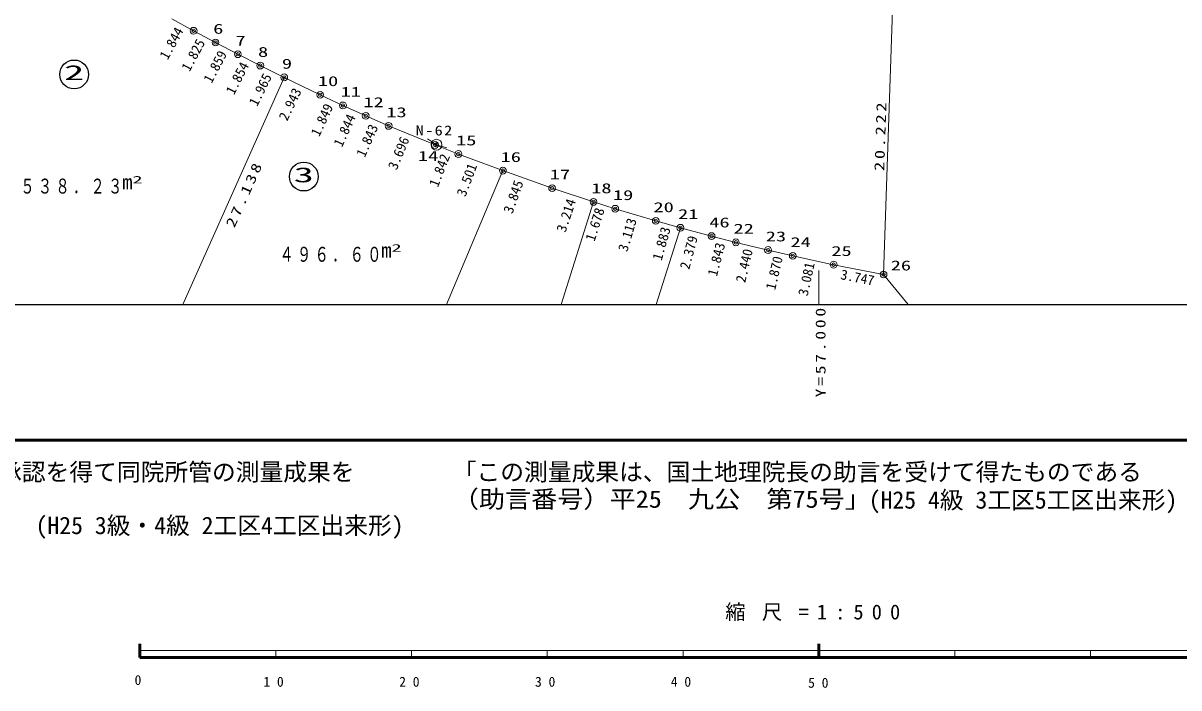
# Model space of a CAD drawing. Units: millimetres, scale not verified. Extents: x 56786042 to 57254500, y 25771750 to 26117216.
# Drawn here: x 56941402 to 57026509, y 25771750 to 25820716 of the extents above; entities that cross this region are included whole.
import ezdxf
from ezdxf.enums import TextEntityAlignment as Align

# ---------------------------------------------------------------- set-up
doc = ezdxf.new("R2010")
doc.units = ezdxf.units.MM
doc.header["$LTSCALE"] = 500
doc.header["$PDMODE"] = 32
doc.header["$PDSIZE"] = 250
doc.layers.add('レイヤ1', color=7, linetype='Continuous', lineweight=13)
doc.layers.add('基準点', color=7, linetype='Continuous', lineweight=13)
doc.styles.add('ＭＳ ゴシック', font='')
doc.styles.add('ＭＳ 明朝', font='')
doc.styles.get('ＭＳ ゴシック').set_extended_font_data('MS Gothic')
doc.styles.get('ＭＳ 明朝').set_extended_font_data('MS Mincho')

msp = doc.modelspace()

# ---------------------------------------------------------------- linework, layer by layer
at = {"layer": 'レイヤ1'}
for p, q in [((57004765, 25802202), (57005439, 25822413)), ((56953959, 25820153), (56952342, 25821039)), ((56955567, 25819290), (56953959, 25820153)), ((56957213, 25818425), (56955567, 25819290)), ((56958867, 25817588), (56957213, 25818425)), ((56960629, 25816718), (56958867, 25817588)), ((56953159.9, 25800000), (56960629, 25816718)), ((56963278, 25815436), (56960629, 25816718)), ((56964954, 25814655), (56963278, 25815436)), ((56966630, 25813886), (56964954, 25814655)), ((56968317, 25813145), (56966630, 25813886)), ((56971735, 25811739), (56968317, 25813145)), ((56973452, 25811072), (56971735, 25811739)), ((56976732, 25809848), (56973452, 25811072)), ((56972577.6, 25800000), (56976732, 25809848)), ((56980355, 25808561), (56976732, 25809848)), ((56983405, 25807549), (56980355, 25808561)), ((56981016.5, 25800000), (56983405, 25807549)), ((56985005, 25807044), (56983405, 25807549)), ((56987987, 25806150), (56985005, 25807044)), ((56989800, 25805642), (56987987, 25806150)), ((56988007.1, 25800000), (56989800, 25805642)), ((56992098, 25805028), (56989800, 25805642)), ((56993883, 25804568), (56992098, 25805028)), ((56996256, 25804000), (56993883, 25804568)), ((56998077, 25803575), (56996256, 25804000)), ((57001088, 25802923), (56998077, 25803575)), ((57004765, 25802202), (57001088, 25802923)), ((57006566.4, 25800000), (57004765, 25802202)), ((57006566.4, 25800000), (57004765, 25802202)), ((56950000, 25774500), (57050000, 25774500)), ((56960000, 25774000), (56960000, 25774500)), ((56970000, 25774000), (56970000, 25774500)), ((56980000, 25774000), (56980000, 25774500)), ((56990000, 25774000), (56990000, 25774500)), ((57010000, 25774000), (57010000, 25774500)), ((57020000, 25774000), (57020000, 25774500))]:
    msp.add_line(p, q, dxfattribs=at)
at = {"layer": 'レイヤ1', "lineweight": 18}
msp.add_line((57000000, 25800000), (57000000, 25802500), dxfattribs=at)
at = {"layer": 'レイヤ1', "lineweight": 25}
msp.add_line((56800000, 25800000), (57200000, 25800000), dxfattribs=at)
at = {"layer": 'レイヤ1', "lineweight": 50}
for p, q in [((56790000, 25790000), (57210000, 25790000)), ((56950000, 25774000), (56950000, 25775000)), ((57000000, 25774000), (57000000, 25775000)), ((57050000.1, 25774000), (56950000, 25774000))]:
    msp.add_line(p, q, dxfattribs=at)
at = {"layer": 'レイヤ1'}
for centre in [(56953959, 25820153), (56955567, 25819290), (56957213, 25818425), (56958867, 25817588), (56960629, 25816718), (56963278, 25815436), (56964954, 25814655), (56966630, 25813886), (56968317, 25813145), (56971735, 25811739), (56973452, 25811072), (56976732, 25809848), (56980355, 25808561), (56983405, 25807549), (56985005, 25807044), (56987987, 25806150), (56989800, 25805642), (56992098, 25805028), (56993883, 25804568), (56996256, 25804000), (56998077, 25803575), (57001088, 25802923), (57004765, 25802202)]:
    msp.add_circle(centre, 250, dxfattribs=at)
at = {"layer": 'レイヤ1', "lineweight": 25}
for centre in [(56945158.5, 25816936.6), (56962069.6, 25809410.7)]:
    msp.add_circle(centre, 1060.7, dxfattribs=at)
at = {"layer": 'レイヤ1'}
for p in [(56953959, 25820153), (56955567, 25819290), (56957213, 25818425), (56958867, 25817588), (56960629, 25816718), (56963278, 25815436), (56964954, 25814655), (56966630, 25813886), (56968317, 25813145), (56971735, 25811739), (56973452, 25811072), (56976732, 25809848), (56980355, 25808561), (56983405, 25807549), (56985005, 25807044), (56987987, 25806150), (56989800, 25805642), (56992098, 25805028), (56993883, 25804568), (56996256, 25804000), (56998077, 25803575), (57001088, 25802923), (57004765, 25802202)]:
    msp.add_point(p, dxfattribs=at)
at = {"layer": '基準点'}
for p, q in [((56971170.4, 25812196.6), (56971841.6, 25811761.3)), ((56971841.6, 25811761.3), (56972609.9, 25811538.1))]:
    msp.add_line(p, q, dxfattribs=at)
msp.add_circle((56971842, 25811761), 400, dxfattribs=at)
msp.add_point((56971842, 25811761), dxfattribs=at)

# ---------------------------------------------------------------- texts
at = {"layer": 'レイヤ1', "style": 'ＭＳ ゴシック'}
for s, height, width, p in [('6', 733.1, 1.5, (56955398.8, 25819708.7)), ('7', 733.1, 1.5, (56957044.8, 25818843.7)), ('8', 733.1, 1.5, (56958698.8, 25818006.7)), ('9', 733.1, 1.5, (56960460.8, 25817136.7)), ('2', 1100, 2, (56944408.5, 25816186.6)), ('10', 733.1, 1.5, (56963109.8, 25815854.7)), ('11', 733.1, 1.5, (56964785.8, 25815073.7)), ('12', 733.1, 1.5, (56966461.8, 25814304.7)), ('13', 733.1, 1.5, (56968148.8, 25813563.7)), ('15', 733.1, 1.5, (56973283.8, 25811490.7)), ('14', 733.1, 1.5, (56970476.6, 25810348.9)), ('16', 733.1, 1.5, (56976563.8, 25810266.7)), ('3', 1100, 2, (56961319.6, 25808660.7)), ('17', 733.1, 1.5, (56980186.8, 25808979.7)), ('2', 549.9, 2, (56949450.3, 25808741.3)), ('18', 733.1, 1.5, (56983236.8, 25807967.7)), ('19', 733.1, 1.5, (56984836.8, 25807462.7)), ('20', 733.1, 1.5, (56987818.8, 25806568.7)), ('21', 733.1, 1.5, (56989631.8, 25806060.7)), ('46', 733.1, 1.5, (56991929.8, 25805446.7)), ('22', 733.1, 1.5, (56993714.8, 25804986.7)), ('23', 733.1, 1.5, (56996087.8, 25804418.7)), ('2', 549.9, 2, (56968530.5, 25803719.8)), ('24', 733.1, 1.5, (56997908.8, 25803993.7)), ('25', 733.1, 1.5, (57000919.8, 25803341.7)), ('26', 733.1, 1.5, (57005291, 25802278.1)), ('（助言番号）平25\u3000九公\u3000第75号」', 1283, 1.1, (56973038.4, 25784632))]:
    msp.add_text(s, height=height, dxfattribs=dict(at, width=width)).set_placement(p, align=Align.BOTTOM_LEFT)
for s, rotation, p in [('1.844', 61.28, (56952237.5, 25817858.6)), ('1.825', 61.778, (56953850.5, 25816988.8)), ('1.859', 62.277, (56955478, 25816129.4)), ('1.854', 63.158, (56957128.8, 25815286.7)), ('1.965', 63.722, (56958837.3, 25814438.4)), ('2.943', 64.175, (56961043.1, 25813366.7)), ('1.849', 65.015, (56963406.5, 25812209.4)), ('1.844', 65.353, (56965082.7, 25811437.6)), ('1.843', 66.287, (56966764.5, 25810691.4)), ('3.696', 67.64, (56969116.9, 25809764.2)), ('1.842', 68.77, (56972152.1, 25808504.5)), ('3.501', 69.536, (56974182.8, 25807800)), ('3.845', 70.443, (56977634, 25806553.1)), ('3.214', 71.644, (56981549.9, 25805182.9)), ('1.678', 72.483, (56983688.8, 25804525)), ('3.113', 73.311, (56986095.1, 25803763.7)), ('1.883', 74.347, (56988630.9, 25803118.8)), ('2.379', 75.041, (56990662.4, 25802471.4)), ('1.843', 75.549, (56992703.3, 25801962.4)), ('2.440', 76.539, (56994781.1, 25801504)), ('1.870', 76.863, (56996993.6, 25800964.1)), ('3.081', 77.782, (56999385.1, 25800526.9)), ('3.747', 348.906, (57001510.1, 25801647.6)), ('0', 359.999, (56949610.7, 25771742.4))]:
    msp.add_text(s, height=733.1, rotation=rotation, dxfattribs=at).set_placement(p, align=Align.BOTTOM_LEFT)
at = {"layer": 'レイヤ1'}
for s, height, style, p in [('m', 1100, 'ＭＳ ゴシック', (56948700.3, 25808141.3)), ('m', 1100, 'ＭＳ ゴシック', (56967780.5, 25803119.8)), ('「この測量成果は、国土地理院長の承認を得て同院所管の測量成果を', 1283, 'ＭＳ ゴシック', (56911558.9, 25786628.9)), ('「この測量成果は、国土地理院長の助言を受けて得たものである', 1283, 'ＭＳ ゴシック', (56973038.4, 25786632)), ('(H25 4級 3工区5工区出来形)', 1283, 'ＭＳ 明朝', (57003669.2, 25784569.3)), ('(H25 3級・4級 2工区4工区出来形)', 1283, 'ＭＳ 明朝', (56942318, 25782690.5))]:
    msp.add_text(s, height=height, dxfattribs=dict(at, style=style)).set_placement(p, align=Align.BOTTOM_LEFT)
at = {"layer": 'レイヤ1', "attachment_point": 7, "style": 'ＭＳ ゴシック'}
for s, insert, char_height, rotation in [('\\T1.3;\\W1.35;20.222', (57004818.8, 25809815.6), 733.1, 88.09), ('\\T1.3;\\W1.35;27.138', (56956970.3, 25805587), 733.1, 65.926), ('\\T1.31;\\W1.3;Y=57.000', (57000500, 25793150), 733.1, 90), ('\\T1.8;縮尺=1:500', (56993102.7, 25776667.1), 1100, 359.999), ('\\T2;10', (56959095.7, 25771824.6), 733.1, 359.999), ('\\T2;20', (56969095.7, 25771824.6), 733.1, 359.999), ('\\T2;30', (56979095.7, 25771824.6), 733.1, 359.999), ('\\T2;40', (56989095.8, 25771824.6), 733.1, 359.999), ('\\T2;50', (56999209, 25771750.4), 733.1, 359.999)]:
    msp.add_mtext(s, dxfattribs=dict(at, insert=insert, char_height=char_height, rotation=rotation))
at = {"layer": 'レイヤ1', "char_height": 1100, "attachment_point": 7, "style": 'ＭＳ ゴシック'}
for s, insert in [('\\T1.23;\\W0.7;５３８．２３', (56941200.3, 25808141.3)), ('\\T1.23;\\W0.7;４９６．６０', (56960280.5, 25803119.8))]:
    msp.add_mtext(s, dxfattribs=dict(at, insert=insert))
at = {"layer": '基準点', "insert": (56970304.6, 25812430.1), "char_height": 733.1, "attachment_point": 7, "style": 'ＭＳ ゴシック'}
msp.add_mtext('\\T1.17;\\W1.2;N-62', dxfattribs=at)

doc.saveas('drawing.dxf')
